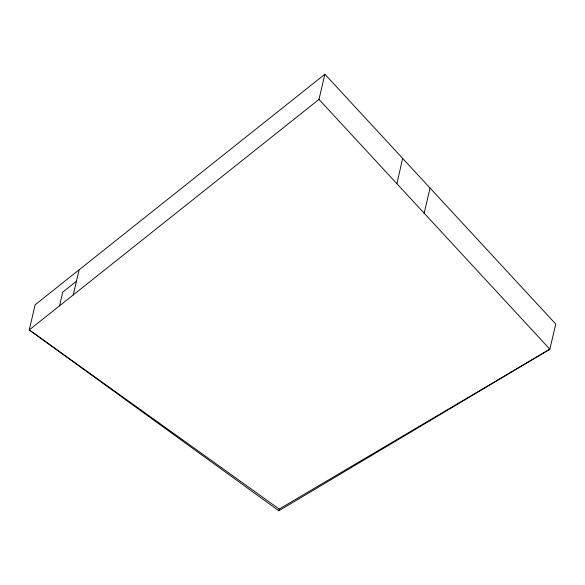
<?xml version="1.0" encoding="UTF-8"?>
<svg xmlns="http://www.w3.org/2000/svg" width="585" height="585" viewBox="0 0 585 585"><rect width="100%" height="100%" fill="white"/><g stroke="black" fill="none" stroke-linecap="round" stroke-linejoin="round"><path stroke-width="0.88" d="M396.908 183.719L402.641 158.381M59.509 305.86L62.727 292.171L76.438 281.253M73.227 294.95L79.129 269.795M318.986 99.399L549.849 349.208L279.228 509.06L29.25 329.94L318.986 99.399L324.88 74.244L555.75 324.053L549.849 349.208L278.826 510.756L29.25 329.94L35.151 304.785L324.88 74.244M278.826 510.756L279.228 509.06M424.147 213.196L430.048 188.041"/></g></svg>
